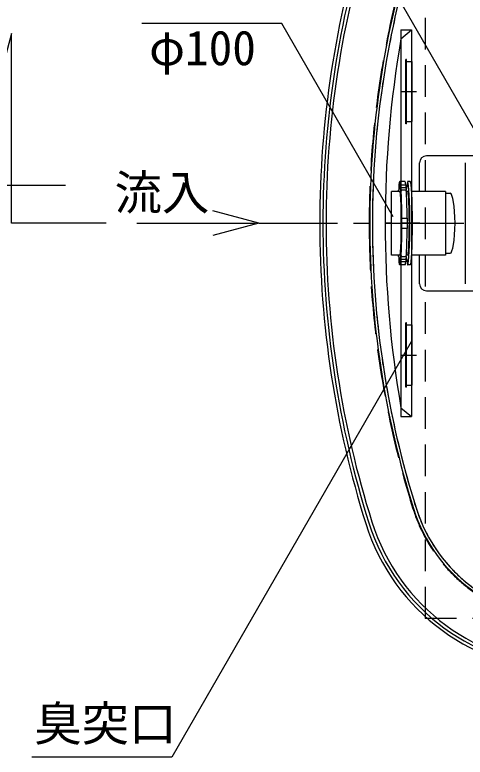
# Model space of a CAD drawing. Units: millimetres, scale not verified. Extents: x -8910 to 8910, y -6308 to 6308.
# Drawn here: x -6642 to -5787, y 399 to 1807 of the extents above; entities that cross this region are included whole.
import ezdxf
from ezdxf.enums import TextEntityAlignment as Align

# ---------------------------------------------------------------- set-up
doc = ezdxf.new("R2010")
doc.units = ezdxf.units.MM
doc.header["$LTSCALE"] = 30
for name, pattern in [('CHAIN1', [8, 5, -1, 1, -1]), ('DASHED1', [1.8, 1.2, -0.6]), ('DASHED2', [3, 2, -1]), ('DASHED3', [4, 3, -1])]:
    doc.linetypes.add(name, pattern=pattern)
for name, color, linetype, lineweight in [('0-1_機器', 2, 'Continuous', 25), ('0-2_文字', 7, 'Continuous', 25), ('0-3_空気管', 3, 'Continuous', 25), ('0-4_補助線', 3, 'Continuous', 25), ('0-8_0A', 3, 'Continuous', 25)]:
    doc.layers.add(name, color=color, linetype=linetype, lineweight=lineweight)
doc.styles.add('ＭＳ ゴシック', font='')
doc.styles.get('ＭＳ ゴシック').set_extended_font_data('MS Gothic')

msp = doc.modelspace()

# ---------------------------------------------------------------- linework, layer by layer
at = {"layer": '0-1_機器', "linetype": 'DASHED2'}
msp.add_line((-3462.99, 661.86), (-5862.99, 661.86), dxfattribs=at)
msp.add_lwpolyline([(-3462.99, 2161.86), (-5862.99, 2161.86), (-5862.99, 661.86)], dxfattribs=at)
at = {"layer": '0-2_文字', "color": 3}
for points in [[(-5742.52, 1543.13), (-6201.56, 2338.2), (-6719.56, 2338.2)], [(-5923.33, 1423.86), (-6135.2, 1790.84), (-6401.2, 1790.84)], [(-5888.98, 1187.03), (-6344.14, 398.66), (-6610.14, 398.66)]]:
    msp.add_lwpolyline(points, dxfattribs=at)
at = {"layer": '0-3_空気管'}
for p, q in [((-5908.71, 1778.7), (-5908.71, 1045.02)), ((-5908.71, 1778.7), (-5888.41, 1778.7)), ((-5908.71, 1761.86), (-5888.41, 1778.7)), ((-5888.41, 1778.7), (-5888.41, 1045.02)), ((-5899.38, 1600.86), (-5899.38, 1722.86)), ((-5897.88, 1722.86), (-5899.38, 1722.86)), ((-5897.88, 1600.86), (-5897.88, 1722.86)), ((-5897.88, 1718.86), (-5887.38, 1718.86)), ((-5897.88, 1600.86), (-5899.38, 1600.86)), ((-5899.38, 1100.86), (-5899.38, 1222.86)), ((-5897.88, 1222.86), (-5899.38, 1222.86)), ((-5897.88, 1100.86), (-5897.88, 1222.86)), ((-5897.88, 1218.86), (-5887.38, 1218.86)), ((-5897.88, 1100.86), (-5899.38, 1100.86)), ((-5908.71, 1061.86), (-5888.41, 1045.02)), ((-5908.71, 1045.02), (-5888.41, 1045.02))]:
    msp.add_line(p, q, dxfattribs=at)
at = {"layer": '0-3_空気管', "color": 4}
for p, q in [((-6178.94, 1411.86), (-6265.88, 1435.16)), ((-6410.14, 1411.86), (-6185.18, 1411.86)), ((-6178.94, 1411.86), (-6265.88, 1388.57))]:
    msp.add_line(p, q, dxfattribs=at)
at = {"layer": '0-3_空気管', "linetype": 'CHAIN1'}
msp.add_line((-6178.94, 1411.86), (-3109.43, 1411.86), dxfattribs=at)
at = {"layer": '0-3_空気管'}
for points in [[(-6468.49, 1411.99), (-6648.49, 1411.99), (-6648.49, 1771.99), (-6725.66, 1483.99), (-6545.66, 1483.99)], [(-5897.88, 1604.86), (-5887.38, 1604.86), (-5887.38, 1718.86)], [(-5897.88, 1104.86), (-5887.38, 1104.86), (-5887.38, 1218.86)]]:
    msp.add_lwpolyline(points, dxfattribs=at)
for centre, radius, start, end in [((-4162.99, 1411.86), 1900, 162.542, 180), ((-4162.99, 1411.86), 1894, 162.542, 180), ((-4162.99, 1411.86), 1888, 162.542, 180), ((-4162.99, 1411.86), 1805, 162.542, 180), ((-4162.99, 1411.86), 1800, 162.542, 180), ((-3884.87, 1411.86), 2053.89, 170.188, 189.812), ((-4162.99, 1411.86), 1900, 180, 197.458), ((-4162.99, 1411.86), 1894, 180, 197.458), ((-4162.99, 1411.86), 1888, 180, 197.458), ((-4162.99, 1411.86), 1805, 180, 197.458), ((-4162.99, 1411.86), 1800, 180, 197.458), ((-5593.9, 961.86), 305, 197.458, 270), ((-5593.9, 961.86), 300, 197.458, 270), ((-5593.9, 961.86), 388, 197.458, 270), ((-5593.9, 961.86), 400, 197.458, 270), ((-5593.9, 961.86), 394, 197.458, 270)]:
    msp.add_arc(centre, radius, start, end, dxfattribs=at)
at = {"layer": '0-3_空気管', "linetype": 'DASHED3'}
for centre, radius, start, end in [((-4162.99, 1411.86), 1806, 162.542, 180), ((-4162.99, 1411.86), 1800, 162.542, 180), ((-4162.99, 1411.86), 1806, 180, 197.458), ((-4162.99, 1411.86), 1800, 180, 197.458), ((-5593.9, 961.86), 306, 197.458, 270), ((-5593.9, 961.86), 300, 197.458, 270)]:
    msp.add_arc(centre, radius, start, end, dxfattribs=at)
at = {"layer": '0-4_補助線'}
for p, q in [((-5906.99, 1661.86), (-5879.25, 1661.86)), ((-5906.99, 1161.86), (-5879.25, 1161.86))]:
    msp.add_line(p, q, dxfattribs=at)
at = {"layer": '0-4_補助線', "linetype": 'DASHED1'}
msp.add_line((-5872.56, 1411.86), (-5936.97, 1411.86), dxfattribs=at)
at = {"layer": '0-8_0A'}
for p, q in [((-5599.17, 1539.86), (-5860.34, 1539.86)), ((-5873.51, 1472.36), (-5873.51, 1526.86)), ((-5786.69, 1526.86), (-5786.69, 1296.86)), ((-5912.41, 1479.93), (-5913.1, 1472.36)), ((-5912.56, 1484.72), (-5912.41, 1479.93)), ((-5900.98, 1490.86), (-5910.96, 1490.86)), ((-5909.51, 1479.93), (-5909.36, 1484.72)), ((-5908.6, 1469.93), (-5909.51, 1479.93)), ((-5909.36, 1484.72), (-5899.38, 1484.72)), ((-5899.38, 1484.72), (-5899.52, 1479.93)), ((-5890.99, 1490.86), (-5895.98, 1490.86)), ((-5926.94, 1351.36), (-5926.94, 1472.36)), ((-5910.92, 1472.36), (-5926.94, 1472.36)), ((-5913.47, 1474.72), (-5912.89, 1474.72)), ((-5913.39, 1472.36), (-5913.47, 1474.72)), ((-5908.46, 1474.72), (-5908.6, 1469.93)), ((-5898.47, 1474.72), (-5908.46, 1474.72)), ((-5895.9, 1472.36), (-5898.32, 1472.36)), ((-5823.94, 1472.36), (-5888.33, 1472.36)), ((-5823.94, 1472.36), (-5823.94, 1351.36)), ((-5823.94, 1468.86), (-5815.42, 1468.86)), ((-5907.15, 1421.86), (-5896.87, 1421.86)), ((-5907.15, 1401.86), (-5907.15, 1421.86)), ((-5897.16, 1421.86), (-5897.16, 1401.86)), ((-5896.87, 1401.86), (-5907.15, 1401.86)), ((-5909.51, 1343.79), (-5908.6, 1353.79)), ((-5908.6, 1353.79), (-5908.46, 1348.99)), ((-5823.94, 1354.86), (-5815.42, 1354.86)), ((-5910.92, 1351.36), (-5926.94, 1351.36)), ((-5913.47, 1348.99), (-5913.39, 1351.36)), ((-5912.89, 1348.99), (-5913.47, 1348.99)), ((-5913.1, 1351.36), (-5912.41, 1343.79)), ((-5912.41, 1343.79), (-5912.56, 1338.99)), ((-5909.51, 1343.79), (-5899.52, 1343.79)), ((-5909.36, 1338.99), (-5909.51, 1343.79)), ((-5899.38, 1338.99), (-5909.36, 1338.99)), ((-5908.46, 1348.99), (-5898.47, 1348.99)), ((-5899.05, 1348.99), (-5899.52, 1343.79)), ((-5899.52, 1343.79), (-5899.38, 1338.99)), ((-5895.9, 1351.36), (-5898.32, 1351.36)), ((-5823.94, 1351.36), (-5888.33, 1351.36)), ((-5873.51, 1296.86), (-5873.51, 1351.36)), ((-5900.98, 1332.86), (-5910.96, 1332.86)), ((-5890.99, 1332.86), (-5895.98, 1332.86)), ((-5860.34, 1283.86), (-5599.17, 1283.86))]:
    msp.add_line(p, q, dxfattribs=at)
msp.add_lwpolyline([(-5909.51, 1479.93), (-5899.52, 1479.93), (-5899.05, 1474.72)], dxfattribs=at)
for centre, major_axis, ratio, start_param, end_param in [((-5860.34, 1526.86), (-13.18, 0), 0.986572, 4.712389, 6.2831853), ((-5895.98, 1411.86), (0, 79), 0.052336, 2.4910711, 6.9337069), ((-5910.96, 1411.86), (0, 79), 0.052336, 5.8865093, 6.6798613), ((-5900.98, 1411.86), (0, 79), 0.052336, 5.8865093, 6.2831853), ((-5890.99, 1411.86), (0, 79), 0.052336, 3.1415927, 6.2831853), ((-5910.96, 1411.86), (0, 79), 0.052336, 0.6505216, 0.6984765), ((-5910.92, 1411.86), (0, -60.5), 0.052408, 6.2831853, 9.424778), ((-5910.96, 1411.86), (0, -79), 0.052336, 1.6977191, 2.4910711), ((-5900.98, 1411.86), (0, -79), 0.052336, 1.6977191, 2.4910711), ((-5895.9, 1411.86), (0, -60.5), 0.052408, 6.2831853, 9.424778), ((-5815.42, 1411.86), (0, 57), 0.165549, 3.1415927, 6.2831853), ((-5910.96, 1411.86), (0, -79), 0.052336, 0.6505216, 1.4438735), ((-5900.98, 1411.86), (0, -79), 0.052336, 0.6505216, 1.4438735), ((-5910.96, 1411.86), (0, 79), 0.052336, 2.4431162, 2.4910711), ((-5910.96, 1411.86), (0, -79), 0.052336, 5.8865093, 6.6798613), ((-5900.98, 1411.86), (0, -79), 0.052336, 6.2831853, 6.6798613), ((-5860.34, 1296.86), (-13.18, 0), 0.986572, 6.2831853, 7.8539816)]:
    msp.add_ellipse(centre, major_axis=major_axis, ratio=ratio, start_param=start_param, end_param=end_param, dxfattribs=at)

# ---------------------------------------------------------------- texts
at = {"layer": '0-2_文字', "color": 4, "style": 'ＭＳ ゴシック'}
for s, p in [('φ100', (-6387.11, 1692.04)), ('臭突口', (-6605.14, 409.66))]:
    msp.add_text(s, height=65.98, dxfattribs=at).set_placement(p, align=Align.BOTTOM_LEFT)
at = {"layer": '0-3_空気管', "color": 4, "style": 'ＭＳ ゴシック'}
msp.add_text('流入', height=65.98, dxfattribs=at).set_placement((-6452.77, 1417.51), align=Align.BOTTOM_LEFT)

doc.saveas('drawing.dxf')
